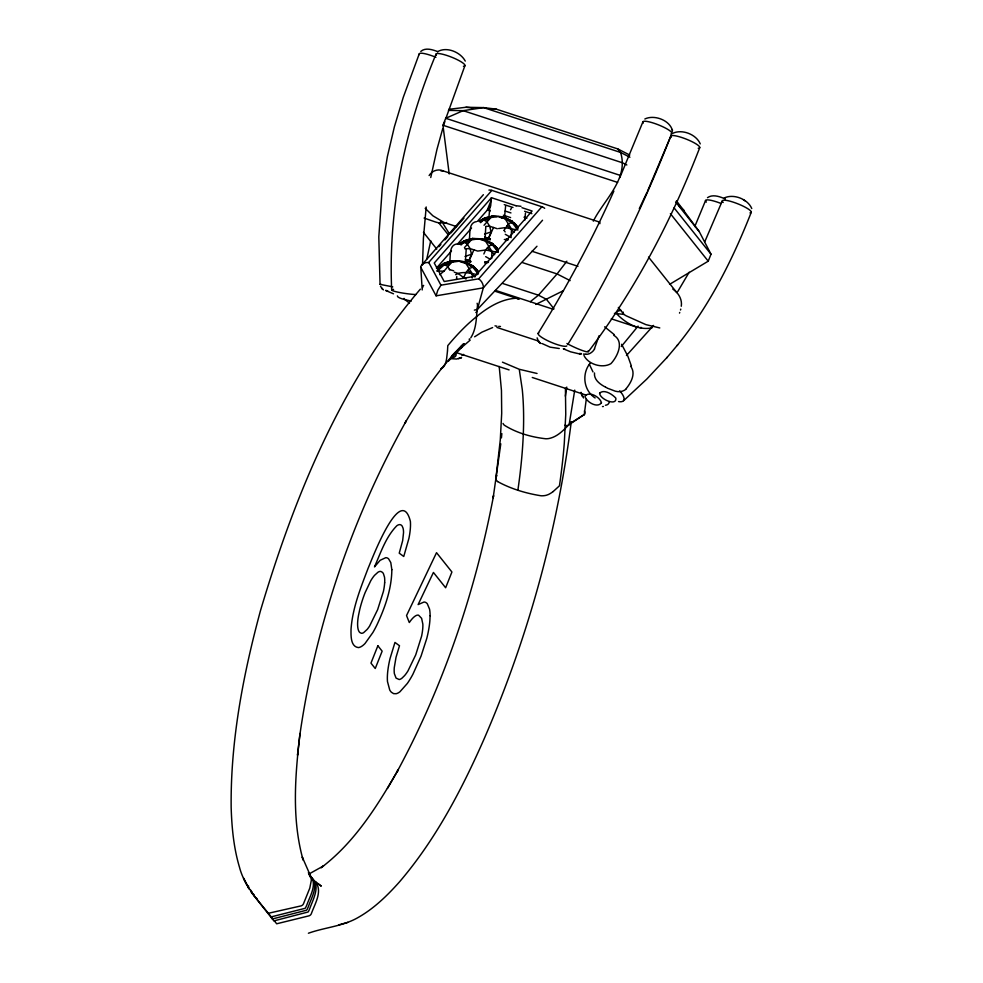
<?xml version="1.0" encoding="UTF-8"?>
<svg xmlns="http://www.w3.org/2000/svg" width="983" height="983" viewBox="0 0 983 983"><rect width="100%" height="100%" fill="white"/><g stroke="black" fill="none" stroke-linecap="round" stroke-linejoin="round"><path stroke-width="1.47" d="M422.543 264.796L423.403 238.304L426.192 206.971M472.196 278.066L472.356 273.778L464.885 261.81C455.645 260.114 440.642 260.163 437.374 271.025L443.923 271.197L453.089 260.741L457.439 261.208M491.684 258.578L491.955 251.415L484.472 239.447C475.723 237.8 465.782 238.156 458.864 244.398L470.746 239.963L478.623 238.869L486.241 241.363L492.446 244.853L497.042 247.863L498.025 250.407M511.271 236.215L511.541 229.064L504.07 217.096C495.69 215.621 486.229 215.596 479.372 221.31L492.274 216.027L496.624 216.493M594.494 372.975C593.757 379.831 600.146 384.365 605.528 387.142M447.498 350.857L447.793 345.623A327.044 100.831 -71.9 0 1 468.879 323.21C481.928 311.574 497.177 299.655 515.276 298.291A74.929 23.101 -71.9 0 1 518.287 298.807M499.204 366.438L501.465 390.534L501.699 413.302L500.298 439.806L495.887 478.598A11.218 5.222 8.3 0 0 497.545 481.535M297.775 752.953L297.505 755.202L300.024 733.441C295.146 775.341 291.558 818.876 303.12 860.027L302.285 857.115L310.923 876.824L311.341 880.289L309.78 888.153L303.477 903.807A3.514 3.244 -31.8 0 1 300.995 905.908L268.322 913.293M447.486 351.078L446.712 357.923A44.53 33.496 39.8 0 1 445.029 364.619L443.935 366.34A11.218 8.442 39.8 0 1 440.74 368.736M501.428 437.877L501.846 433.601M437.546 270.116L441.256 265.68L453.089 260.741M439.18 267.794L439.278 266.762L451.16 262.314L459.024 261.22L466.642 263.714L472.86 267.204L477.455 270.214L478.438 272.77M443.935 264.464L444.033 263.432L449.034 262.068M449.833 260.913C450.644 255.322 448.998 244.951 457.021 243.931M450.816 262.559L450.914 261.527L452.831 261.539M459.786 243.673L466.79 240.651L470.402 240.208L470.513 239.176L472.688 238.377L477.025 238.857M456.493 279.405L456.776 276.567M463.521 242.101L463.62 241.068L470.513 239.176L474.408 239.152M464.775 263.211L466.741 262.965L471.803 265.385L476.595 269.932L478.402 273.225M465.414 261.306L466.175 249.719M466.642 263.997L466.741 262.965L464.885 261.81L460.388 261.478M467.036 260.63L465.389 259.365L470.734 261.847M469.419 238.562C470.23 232.959 468.584 222.6 476.608 221.58M468.522 263.825L471.742 265.988M468.817 261.503L473.904 249.842L477.713 251.083L485.59 250.001L497.017 252.213M473.167 267.106L473.265 266.074L477.455 270.214L477.357 271.247M483.108 219.75L483.206 218.705L488.207 217.341M485.012 238.955L485.762 227.356M486.229 241.634L486.327 240.602L484.472 239.447L479.974 239.115M486.622 238.279L484.975 237.014L490.32 239.483M488.981 216.616L490.087 205.25M490.64 206.283L491.463 197.718L516.136 205.791M490.001 217.845L490.099 216.813L492.016 216.813M482.432 240.11L484.459 239.447L494.068 245.48L497.988 250.862M488.404 239.152L493.491 227.478M486.536 262.4L488.367 261.441L484.644 262.94M489.755 242.727L488.121 241.462M491.328 243.624L489.804 242.273M492.753 244.742L492.852 243.71L484.472 239.447M494.068 245.48L497.042 247.863L496.943 248.896M504.488 217.599L505.594 206.246M505.815 219.27L505.926 218.238L504.07 217.096L499.561 216.764M502.018 217.759L504.058 217.096L513.667 223.129M506.184 239.434L507.953 239.09L504.328 239.545M509.354 220.376L507.707 219.111M510.914 221.273L509.391 219.922M512.34 222.391L512.438 221.359L504.07 217.096M514.846 223.62C520.068 233.573 517.377 224.947 513.716 222.527M516.542 226.532L516.64 225.5L505.827 219L498.209 216.506L490.333 217.599L479.741 221.507M524.762 220.266L525.463 213.164M542.542 220.241L483.317 287.847L436.096 295.834L437.754 290.341L440.962 285.193L478.733 278.803L541.866 206.749A6.918 5.333 41.2 0 1 544.68 208.335M500.789 443.812L493.171 497.828L493.577 495.616C475.367 591.545 443.738 685.311 397.329 771.323L398.312 769.615C377.546 805.655 354.777 842.333 321.097 867.756L323.505 865.912L308.748 874.12M681.28 306.254C682.386 299.41 678.417 292.787 672.802 289.088M571.27 421.744C557.435 531.115 527.834 638.422 483.857 739.499C461.506 790.148 435.444 839.937 399.233 882.181C387.253 895.574 374.191 908.341 358.476 917.299C343.214 926.318 324.845 927.338 308.404 933.236M564.721 425.32A6.795 3.907 34.9 0 0 569.059 424.644L584.246 414.556L586.261 399.381M299.79 735.419C315.555 625.286 352 517.98 406.249 420.871L404.922 423.145C421.572 394.81 440.089 367.2 463.509 343.952L451.578 356.178L455.78 351.902M565.348 396.149L566.773 387.069M569.132 424.693L574.736 390.104M599.9 223.669L599.777 222.17L443.284 170.944C438.111 168.474 431.955 170.747 429.116 175.552M593.327 221.15C603.931 199.807 629.046 178.857 620.58 152.439L617.754 148.912L496.169 109.125L483.599 107.614L465.967 107.27L448.862 109.31M599.065 335.731L594.432 348.818M430.751 177.518L436.968 149.367L442.755 128.54M426.794 259.033L430.751 240.761M680.752 309.129L680.519 310.001M483.317 287.847L477.357 309.485A6.795 3.957 66.9 0 1 475.833 312.533M443.579 125.775L444.808 121.634M445.729 118.808L464.934 65.628M679.732 312.471L679.511 313.098M466.077 279.012L463.693 277.673L466.003 272.352L469.53 268.322L472.86 267.204L473.265 266.074M483.857 253.983L485.59 250.001L489.116 245.971L492.446 244.853L492.852 243.71L491.389 243.022M504.021 230.292L508.702 223.608L512.045 222.49L512.438 221.359L510.976 220.671M419.237 53.881L403.263 97.329L394.38 126.832L387.363 156.653L382.313 187.544L378.811 236.866L380.052 284.357L392.782 286.864M436.022 54.151C404.91 128.429 388.138 208.949 391.664 289.641M449.219 173.979L442.94 125.234L445.717 118.267L463.177 110.661L483.599 107.614L620.58 152.439L629.919 157.219M669.558 284.37L708.227 261.183L711.004 254.216L699.282 231.656L676.476 200.815M642.907 121.904L619.818 177.616M671.856 133.295C643.275 206.442 609.251 277.55 567.855 344.345M670.824 136.158L647.416 191.427M699.736 147.647C671.733 220.143 635.301 289.58 588.387 351.681M705.573 200.52L694.772 226.582M722.321 200.876L704.823 241.646M751.27 212.267C732.691 259.426 709.775 305.43 677.619 344.91L677.078 345.574M467.097 260.028L468.916 260.47L471.508 254.253L470.095 248.601L467.22 243.981L464.013 242.273L463.62 241.068M486.683 237.677L488.514 238.119L491.095 231.89L489.681 226.237L486.806 221.63L483.611 219.922L483.206 218.705M380.052 284.357L380.949 284.271M613.871 191.071C591.975 240.221 566.368 287.663 538.07 333.397M646.802 192.754L639.306 208.617M510.533 209.784L511.406 208.236M689.157 272.242L677.766 291.533M387.449 788.464L398.312 769.615M590.169 363.231C582.108 372.827 583.017 389.121 594.076 397.23A17.178 10.076 -87.8 0 0 595.157 397.931M542.137 343.571L550.099 347.146L559.253 348.51M470.796 337.783C476.829 328.322 476.288 316.415 477.48 305.602A6.93 5.345 41.2 0 0 477.394 304.238L477.124 303.28M464.443 247.63L472.688 238.377M484.029 225.267L492.274 216.027M566.859 261.195L557.078 273.938L538.438 295.183L530.341 301.658M638.078 326.123L621.293 346.532M623.603 400.72L646.814 379.069L667.26 357.222M653.56 325.422L626.441 355.527M666.683 357.91L677.619 344.91M420.343 289.149C341.642 381.195 294.617 495.788 260.446 610.75C243.133 674.879 230.403 740.961 231.165 807.621C231.791 827.686 233.708 847.874 239.471 867.178C244.767 887.735 260.434 902.763 272.979 919.105M483.366 194.695L422.002 264.697M438.86 246.758L440.876 244.472M444.894 239.889L447.904 236.448M450.914 233.008L463.964 218.115M541.866 206.749L491.856 190.383L428.723 262.436L440.962 285.193M491.463 197.718L434.253 263.014L444.193 281.507L474.887 276.309L532.11 211.013L521.948 207.683M436.427 268.15L451.492 250.96M457.513 244.091L471.557 228.056M477.591 221.175L489.829 207.216M423.648 285.389L422.948 286.422A6.93 5.345 41.2 0 0 422.604 287.638M448.236 361.351L462.256 346.876L461.162 347.884L470.193 340.118M420.785 51.411C425.578 47.233 432.606 49.715 437.877 51.669M437.546 51.73C446.429 46.275 460.474 52.038 465.266 61.081M536.976 246.242L477.357 309.485L474.359 310.124M626.22 388.555C630.545 383.345 635.546 374.732 631.59 367.691M480.589 222.662L483.611 219.922L488.576 219.614M460.99 245.013L464.013 242.273L468.977 241.965M437.374 271.025L444.427 264.636L449.391 264.329M461.027 346.544L464.271 343.657M439.671 274.699L443.923 271.197M553.171 491.574L559.45 485.799A327.044 100.831 -71.9 0 0 564.303 443.001L565.753 414.347L565.422 388.199M474.617 336.8L481.916 332.168L492.63 327.56M644.836 119.004C654.064 114.446 669.644 119.963 672.421 130.469M672.741 133.319C682.005 128.859 696.185 134.266 700.252 143.874M707.49 197.669C712.859 193.909 719.986 196.698 725.368 198.996M724.25 197.976C733.515 193.516 747.694 198.922 751.762 208.543M570.263 423.427L584.246 414.556M579.343 353.425L580.818 354.163M455.645 274.712C462.44 270.62 470.23 273.471 477.431 274.576M563.406 290.661L535.796 304.447M458.606 358.709L461.482 357.517L456.653 359.028L451.48 358.697M459.749 358.254L461.482 357.517M620.863 310.173L617.902 311.206A1.733 1.118 -77.6 0 0 616.869 312.545A1.733 1.118 -77.6 0 0 617.213 314.265A50.907 32.66 -77.6 0 0 618.528 315.678C627.4 324.12 639.208 330.521 652.012 327.831M484.582 234.114L491.082 231.89M464.996 256.477L471.496 254.241M462.846 262.473L464.873 261.81L472.073 265.459M338.951 924.819L347.859 922.373M272.316 918.994L306.549 910.209A3.846 3.588 -38.5 0 0 307.249 909.164A112.123 104.53 -38.5 0 0 308.293 906.793C311.464 897.528 319.979 884.036 310.137 876.222M270.792 916.992L305.111 908.317A3.858 3.576 -35.9 0 0 305.799 907.272A112.148 104.112 -35.9 0 0 306.856 904.913C310.124 895.587 318.701 882.292 308.699 874.428M498.614 228.548L505.176 227.638L516.603 229.85M641.481 327.511L639.835 327.597M602.481 406.569L603.39 406.495M484.742 261.908L486.585 261.797M397.365 295.895C397.169 298.291 407.773 300.307 411.275 301.044M580.683 354.224L570.619 351.816L563.296 348.805L564.758 348.904M485.737 226.385L489.681 226.237L497.3 228.732M464.836 248.797L470.095 248.601L473.904 249.842M585.905 354.249L583.411 354.052M516.087 205.73L521.002 206.307M490.394 109.015L496.169 109.125M448.445 110.379L463.177 110.661L622.743 162.883L626.835 164.972M440.949 170.907L443.284 170.944M500.482 326.479L498.688 326.381M537.05 373.479L519.184 369.252L502.448 362.162M385.582 290.427L393.507 293.819M659.79 327.941L645.929 324.636L626.208 315.826A50.907 49.85 42.9 0 1 623.91 314.4L618.356 307.421M465.967 107.27L472.872 107.958M450.816 357.308C453.372 358.304 457.697 356.337 455.62 353.241M496.919 326.184L494.99 325.852M449.28 269.502L453.679 270.804M385.987 290.489L387.707 290.857M504.009 217.894L505.926 218.238M484.422 240.257L486.327 240.602M500.064 217.096L502.055 217.513M581.309 353.61L580.658 353.425M497.57 481.535C510.902 488.883 526.089 493.392 541.117 495.788A11.218 5.222 8.3 0 0 546.573 495.186L548.44 494.498A44.53 20.741 8.3 0 0 553.097 491.549M445.717 118.267L620.359 175.429M442.94 125.234L617.582 182.396M504.267 204.636L512.979 207.487M524.59 211.284L531.852 213.655M505.151 211.038L510.951 212.93M524.013 217.206L526.913 218.165M490.296 210.94L487.384 209.993A39.529 12.189 -71.9 0 1 488.981 205.73L490.32 202.437A42.036 12.963 -71.9 0 1 491.193 200.409M503.357 215.216L510.607 217.587M456.591 226.594L445.434 222.932A50.907 32.66 -77.6 0 1 443.788 222.342L432.852 215.768L425.184 208.31M531.938 251.243L577.979 266.319M522.551 262.633L557.078 273.938L570.128 280.622M614.424 313.356L623.91 314.4A1.733 1.708 42.9 0 1 623.222 312.09M611.303 318.824L636.099 326.946M502.571 283.448L538.438 295.183L546.388 299.262L553.945 308.748M454.318 272.205L458.127 273.446L463.693 277.673M495.715 290.44L553.54 309.362M494.953 291.201L518.066 298.758M496.919 327.45L539.04 341.236M456.911 352.823L509.096 369.903M532.282 377.484L585.917 395.043M424.115 218.079L436.108 222.195A50.907 49.85 42.9 0 0 438.725 222.809L445.434 222.932A1.733 1.118 -77.6 0 0 446.577 222.477M488.514 238.119L490.382 238.881M468.916 260.47L470.783 261.245M608.01 388.408L615.321 391.185A12.091 11.022 33.2 0 0 626.38 388.863M518.274 298.857L519.073 299.348M607.199 388.002L605.688 387.228M617.754 148.912L629.759 155.068M409.493 303.157L404.738 299.434M505.262 234.298L511.221 237.653M485.663 256.649L490.443 259.34M613.748 335.301C624.721 341.58 617.41 356.731 610.91 363.661C602.382 368.711 588.129 364.398 583.951 355.428M743.394 199.844L745.372 200.999M464.873 261.797L466.741 262.965M604.643 326.811L614.264 334.625M540.883 343.522L538.463 341.371L537.111 337.845M311.992 879.06L321.294 886.138L317.816 883.545M310.075 876.873C321.883 884.086 313.208 898.831 309.768 908.562A112.148 104.948 -41.3 0 1 308.723 910.946A3.858 3.6 -41.3 0 1 308.048 912.003L273.901 920.899L251.316 892.355L250.714 890.512A3.858 3.576 -35.9 0 1 250.739 890.106M506.945 225.623L514.195 232.209M487.347 247.986L494.609 254.572M467.761 270.337L475.022 276.936M380.482 286.348L383.382 289.899M678.811 205.496L684.057 210.337M381.551 288.203L382.547 289.26M308.343 872.732L310.333 875.361M315.432 881.628C322.866 891.298 314.965 903.561 311.341 913.674A3.514 3.305 -46.3 0 1 308.92 915.861L276.678 923.787L274.208 920.666M675.604 201.933L699.282 231.656M674.092 207.88L711.004 254.216M670.381 213.667L708.227 261.183M648.534 257.116L676.783 292.578M448.457 235.035L438.725 222.809A1.733 1.708 42.9 0 0 440.802 221.642M423.44 232.332L436.771 249.08M630.619 366.315L631.197 367.089M512.045 222.49L517.869 230.059M492.446 244.853L498.283 252.41M472.86 267.204L477.861 273.692M504.205 230.612L505.151 231.914M254.265 896.066L253.651 894.198M252.766 894.26L252.164 892.404A3.846 3.588 -38.5 0 1 252.189 891.999M404.554 299.188L404.05 298.377M583.57 397.992L581.076 392.303M443.222 223.903L449.673 234.212M449.784 269.797L447.634 266.344L444.427 264.636L444.033 263.432M621.625 344.283L627.867 356.215L631.405 366.045M436.096 295.834L420.798 267.388L422.211 289.96M589.382 364.374L592.995 371.943M247.028 885.13L243.551 878.175L248.982 888.853A3.514 3.244 -31.8 0 1 248.576 886.039M519.38 370.186L522.256 389.379A292.516 90.19 -71.9 0 1 517.906 490.001M672.347 129.572L672.397 131.243M419.372 54.569A15.556 2.937 21.7 0 1 435.911 57.297M436.391 55.257A15.556 2.937 21.7 0 1 452.131 57.383A15.556 2.937 21.7 0 1 463.423 66.254M415.797 294.581A15.654 1.696 7.6 0 1 396.813 291.914A15.654 1.696 7.6 0 1 393.532 289.407M463.657 354.396A15.654 8.528 20.2 0 1 461.949 355.367M723.193 202.473A15.556 2.937 21.7 0 1 737.348 203.628A15.556 2.937 21.7 0 1 749.968 212.918M619.695 390.902A15.777 6.095 36.4 0 1 618.54 401.58M706.372 202.105A15.556 2.937 21.7 0 1 721.055 203.493M609.251 401.519A15.654 7.188 37.5 0 1 605.43 405.266M643.324 123.022A15.556 2.937 21.7 0 1 658.045 124.706A15.556 2.937 21.7 0 1 671.033 133.872M566.81 345.93A15.654 3.047 23 0 1 549.116 341.384A15.654 3.047 23 0 1 538.795 332.991M671.192 137.276A15.556 2.937 21.7 0 1 686.945 139.402A15.556 2.937 21.7 0 1 698.225 148.261M587.981 350.943A15.777 1.954 25.3 0 1 582.378 350.526A15.777 1.954 25.3 0 1 566.921 343.497M594.617 348.99A12.091 9.191 -75.4 0 1 585.893 354.335M488.92 190.088A6.918 5.333 41.2 0 1 491.856 190.383M420.613 267.364A7.2 5.972 6.7 0 1 428.699 262.584M478.733 278.951A7.2 4.374 64.6 0 1 483.439 287.921M437.484 270.989A20.741 11.563 5.6 0 1 446.982 263.579M469.886 265.496A20.741 11.563 5.6 0 1 478.377 273.852M437.349 271.333A20.741 11.563 5.6 0 1 452.93 261.797M466.692 263.444A20.741 11.563 5.6 0 1 478.451 273.09M488.44 262.375A20.741 11.563 5.6 0 1 486.573 262.83M470.513 262.24A20.741 11.563 5.6 0 1 465.524 260.446M460.646 243.956A20.741 11.563 5.6 0 1 466.569 241.216M489.473 243.145A20.741 11.563 5.6 0 1 497.963 251.501M488.514 261.601A20.741 11.563 5.6 0 1 484.68 262.387M470.587 261.478A20.741 11.563 5.6 0 1 465.61 259.684M459.675 244.017A20.741 11.563 5.6 0 1 470.476 239.655M486.278 241.093A20.741 11.563 5.6 0 1 498.037 250.726M508.027 240.012A20.741 11.563 5.6 0 1 506.159 240.466M490.112 239.889A20.741 11.563 5.6 0 1 485.123 238.095M480.232 221.593A20.741 11.563 5.6 0 1 486.155 218.865M509.071 220.782A20.741 11.563 5.6 0 1 517.549 229.137M508.1 239.238A20.741 11.563 5.6 0 1 506.245 239.692M490.185 239.115A20.741 11.563 5.6 0 1 485.197 237.321M479.274 221.667A20.741 11.563 5.6 0 1 490.062 217.304M500.372 217.427A20.741 11.563 5.6 0 1 517.623 228.363M256.882 898.831A3.514 3.305 -46.3 0 1 256.452 897.983M571.209 422.014A6.93 3.416 7.5 0 1 570.779 422.715C564.537 429.104 558.197 436.599 549.055 438.504A12.361 6.095 7.5 0 1 545.848 438.774C531.447 437.152 516.53 432.962 504.267 425.16A12.361 6.095 7.5 0 1 503.038 423.44M469.677 338.852A12.361 9.523 41.2 0 1 469.112 339.246M584.381 410.98A7.2 4.104 31.8 0 1 584.394 414.666M495.874 477.603A43.473 20.238 8.3 0 1 496.956 475.575M391.836 569.698C391.652 589.05 384.967 607.703 376.858 625.053A53.623 16.527 -71.9 0 1 372.876 632.524L365.025 643.509A39.971 12.324 -71.9 0 1 361.511 646.421A41.188 12.705 -71.9 0 1 358.353 647.576C350.366 646.593 350.98 635.202 351.029 629.231C352.541 607.973 360.65 587.92 368.134 568.211C370.861 562.251 400.548 482.235 410.378 521.346A35.892 11.071 -71.9 0 1 408.916 538.389L403.755 556.489L399.233 553.171L402.661 540.65L403.534 532.663A22.498 6.93 -71.9 0 0 403.067 528.24L402.219 526.2A29.158 8.994 -71.9 0 0 401.445 525.291A26.443 8.159 -71.9 0 0 396.825 525.745C385.729 537.05 380.74 552.729 374.486 566.908L380.175 560.273L385.766 557.68A41.286 12.73 -71.9 0 1 388.592 558.836L390.792 562.595L391.836 569.698M430.099 615.714L429.878 620.654A47.11 14.524 -71.9 0 1 429.227 626.294L428.92 628.26A42.797 13.197 -71.9 0 1 426.757 638.471L421.043 656.14L412.909 674.252A50.625 15.605 -71.9 0 1 407.306 683.48L399.934 691.774A41.667 12.853 -71.9 0 1 396.137 693.715L393.63 693.642L391.406 692.253A63.404 19.549 -71.9 0 1 389.735 690.017L387.486 681.612A40.364 12.447 -71.9 0 1 387.609 672.704A42.109 12.988 -71.9 0 1 388.002 669.3A40.106 12.361 -71.9 0 1 390.067 658.45L394.969 642.427L399.491 645.745L396.014 657.369L394.257 667.74A24.821 7.655 -71.9 0 0 394.38 673.687L396.075 678.11L399.196 679.523A27.106 8.355 -71.9 0 0 401.986 678.159L404.554 675.64A31.038 9.572 -71.9 0 0 407.97 670.91L415.711 654.899L421.572 636.271A27.352 8.429 -71.9 0 0 422.641 629.661A25.841 7.962 -71.9 0 0 422.837 624.107L421.609 618.344L418.598 615.211A27.057 8.343 -71.9 0 0 415.539 615.874A31.53 9.719 -71.9 0 0 409.297 622.546L406.544 615.555L436.526 552.679L451.922 571.995L445.643 587.773L433.429 572.45L418.119 604.582L424.029 602.026A41.053 12.656 -71.9 0 1 427.31 603.783L429.534 609.091A39.32 12.128 -71.9 0 1 430.099 615.714M599.605 393.175C599.827 399.295 616.919 406.532 615.85 398.164C612.372 394.294 604.029 388.838 599.605 393.175M601.449 402.772C597.467 408.596 586.433 402.047 584.971 396.382C588.547 390.583 600.097 396.899 601.449 402.772M384.66 582.747L384.574 583.865A27.364 8.442 -71.9 0 1 384.132 587.515A26.615 8.208 -71.9 0 1 383.407 591.447L377.644 609.632L369.608 626.048A28.114 8.663 -71.9 0 1 367.064 629.501L363.649 632.634A24.047 7.409 -71.9 0 1 361.302 633.261L359.753 632.462A27.966 8.626 -71.9 0 1 357.591 623.959A27.438 8.466 -71.9 0 1 358.476 615.518L359.753 609.448A40.18 12.386 -71.9 0 1 365.135 592.589L370.751 580.756A27.622 8.515 -71.9 0 1 374.486 575.399L378 572.204A26.811 8.269 -71.9 0 1 380.888 571.467L382.448 572.352A34.958 10.776 -71.9 0 1 383.444 573.74L384.488 577.082A24.894 7.68 -71.9 0 1 384.66 582.747M377.865 645.782L370.96 663.132L375.248 668.514L382.154 651.164L377.865 645.782M538.967 341.887L538.463 341.371L540.011 342.956L538.967 341.887M582.575 396.481L581.371 393.79L582.575 396.481"/></g></svg>
